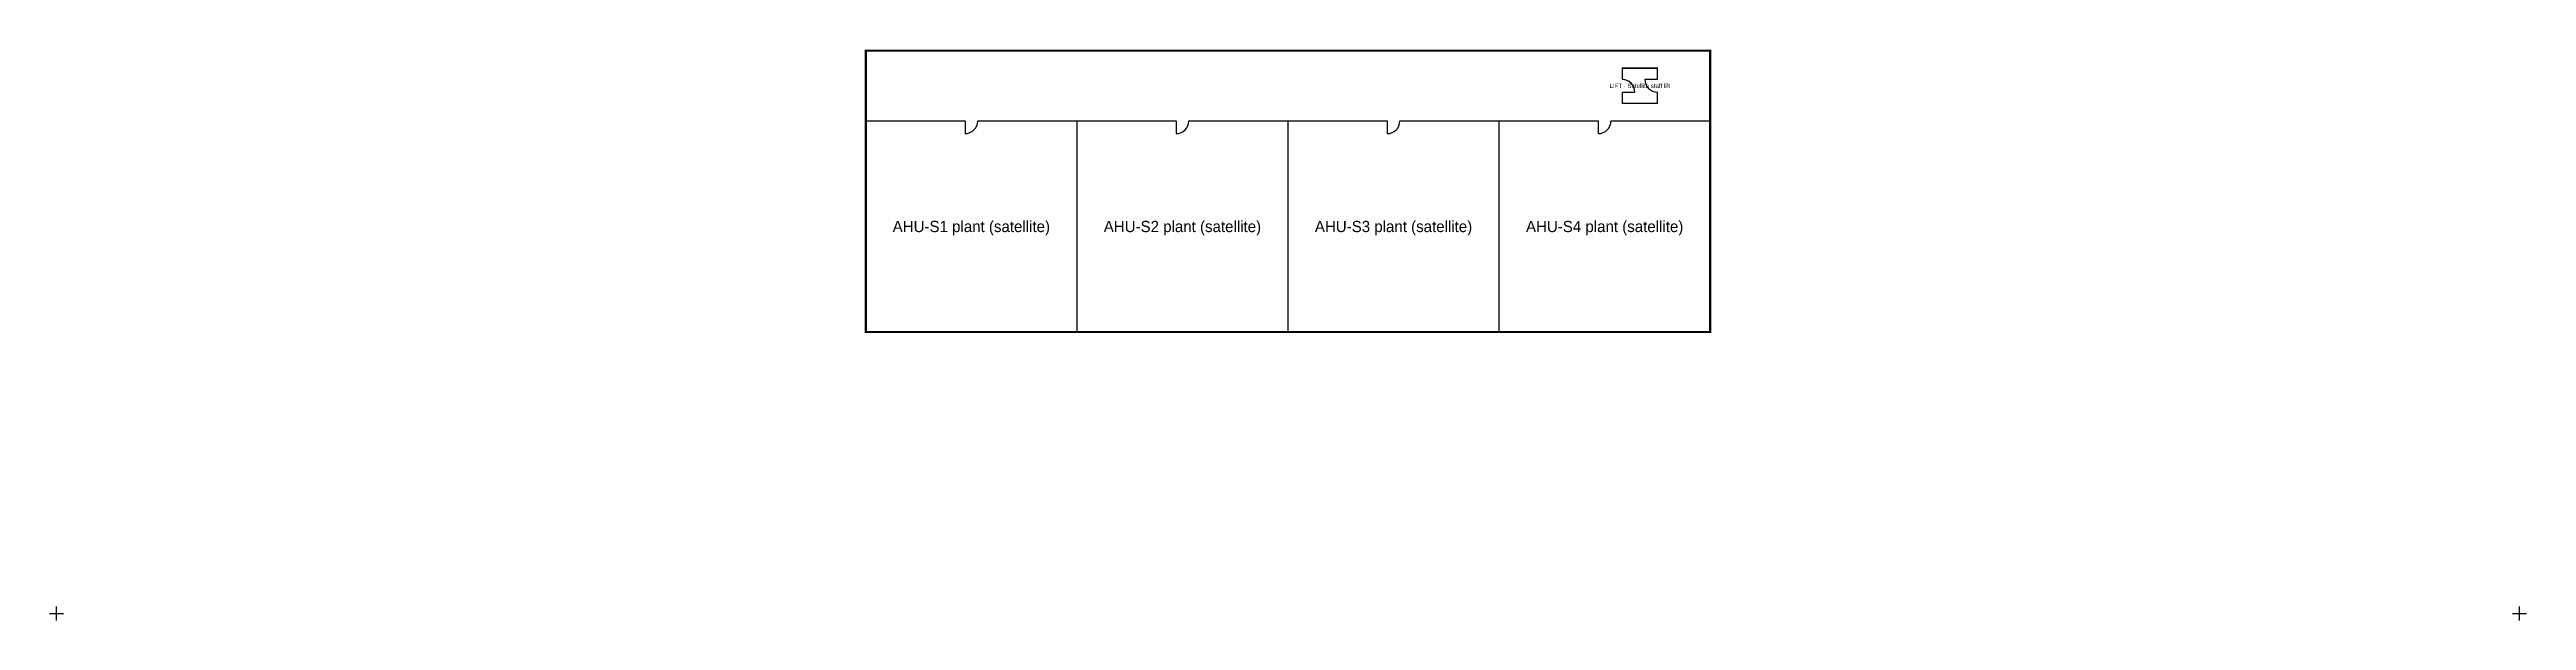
# Model space of a CAD drawing. Header units: metres. Extents: x -16 to 336, y -596 to 16.
# Drawn here: x -16 to 336, y -596 to -514.9 of the extents above.
import ezdxf
from ezdxf.enums import TextEntityAlignment as Align

# ---------------------------------------------------------------- set-up
doc = ezdxf.new("R2010")
doc.units = ezdxf.units.M
for name, color, linetype in [('A-DOOR', 3, 'Continuous'), ('A-REF', 1, 'Continuous'), ('A-TEXT', 2, 'Continuous'), ('A-WALL', 7, 'Continuous'), ('A-WALL-EXT', 7, 'Continuous')]:
    doc.layers.add(name, color=color, linetype=linetype)

msp = doc.modelspace()

# ---------------------------------------------------------------- linework, layer by layer
at = {"layer": 'A-DOOR'}
for p, q in [((207.5, -520.9), (209.3, -520.9)), ((212.5, -519.1), (210.7, -519.1)), ((114.1, -525), (114.1, -526.8)), ((144.1, -525), (144.1, -526.8)), ((174.1, -525), (174.1, -526.8)), ((204.1, -525), (204.1, -526.8))]:
    msp.add_line(p, q, dxfattribs=at)
for centre, start, end in [((207.5, -520.9), 0, 90), ((212.5, -519.1), 180, -90), ((114.1, -525), -90, 0), ((144.1, -525), -90, 0), ((174.1, -525), -90, 0), ((204.1, -525), -90, 0)]:
    msp.add_arc(centre, 1.8, start, end, dxfattribs=at)
at = {"layer": 'A-REF'}
for p, q in [((-15, -596), (-15, -594)), ((335, -596), (335, -594)), ((-16, -595), (-14, -595)), ((334, -595), (336, -595))]:
    msp.add_line(p, q, dxfattribs=at)
at = {"layer": 'A-WALL', "const_width": 0.2}
for points in [[(207.5, -519.1), (207.5, -517.5), (212.5, -517.5), (212.5, -519.1)], [(212.5, -520.9), (212.5, -522.5), (207.5, -522.5), (207.5, -520.9)], [(115.9, -525), (130, -525), (130, -555), (100, -555), (100, -525), (114.1, -525)], [(145.9, -525), (160, -525), (160, -555), (130, -555), (130, -525), (144.1, -525)], [(175.9, -525), (190, -525), (190, -555), (160, -555), (160, -525), (174.1, -525)], [(205.9, -525), (220, -525), (220, -555), (190, -555), (190, -525), (204.1, -525)]]:
    msp.add_lwpolyline(points, dxfattribs=at)
at = {"layer": 'A-WALL-EXT', "const_width": 0.3}
msp.add_lwpolyline([(100, -515), (100, -515), (100, -555), (100, -555), (100, -555), (220, -555), (220, -555), (220, -555), (220, -515), (220, -515), (220, -515), (100, -515), (100, -515)], close=True, dxfattribs=at)

# ---------------------------------------------------------------- texts
at = {"layer": 'A-TEXT'}
for s, height, p in [('LIFT · Satellite staff lift', 0.625, (210, -520)), ('AHU-S1 plant (satellite)', 1.6, (115, -540)), ('AHU-S2 plant (satellite)', 1.6, (145, -540)), ('AHU-S3 plant (satellite)', 1.6, (175, -540)), ('AHU-S4 plant (satellite)', 1.6, (205, -540))]:
    msp.add_text(s, height=height, dxfattribs=at).set_placement(p, align=Align.MIDDLE_CENTER)

doc.saveas('drawing.dxf')
